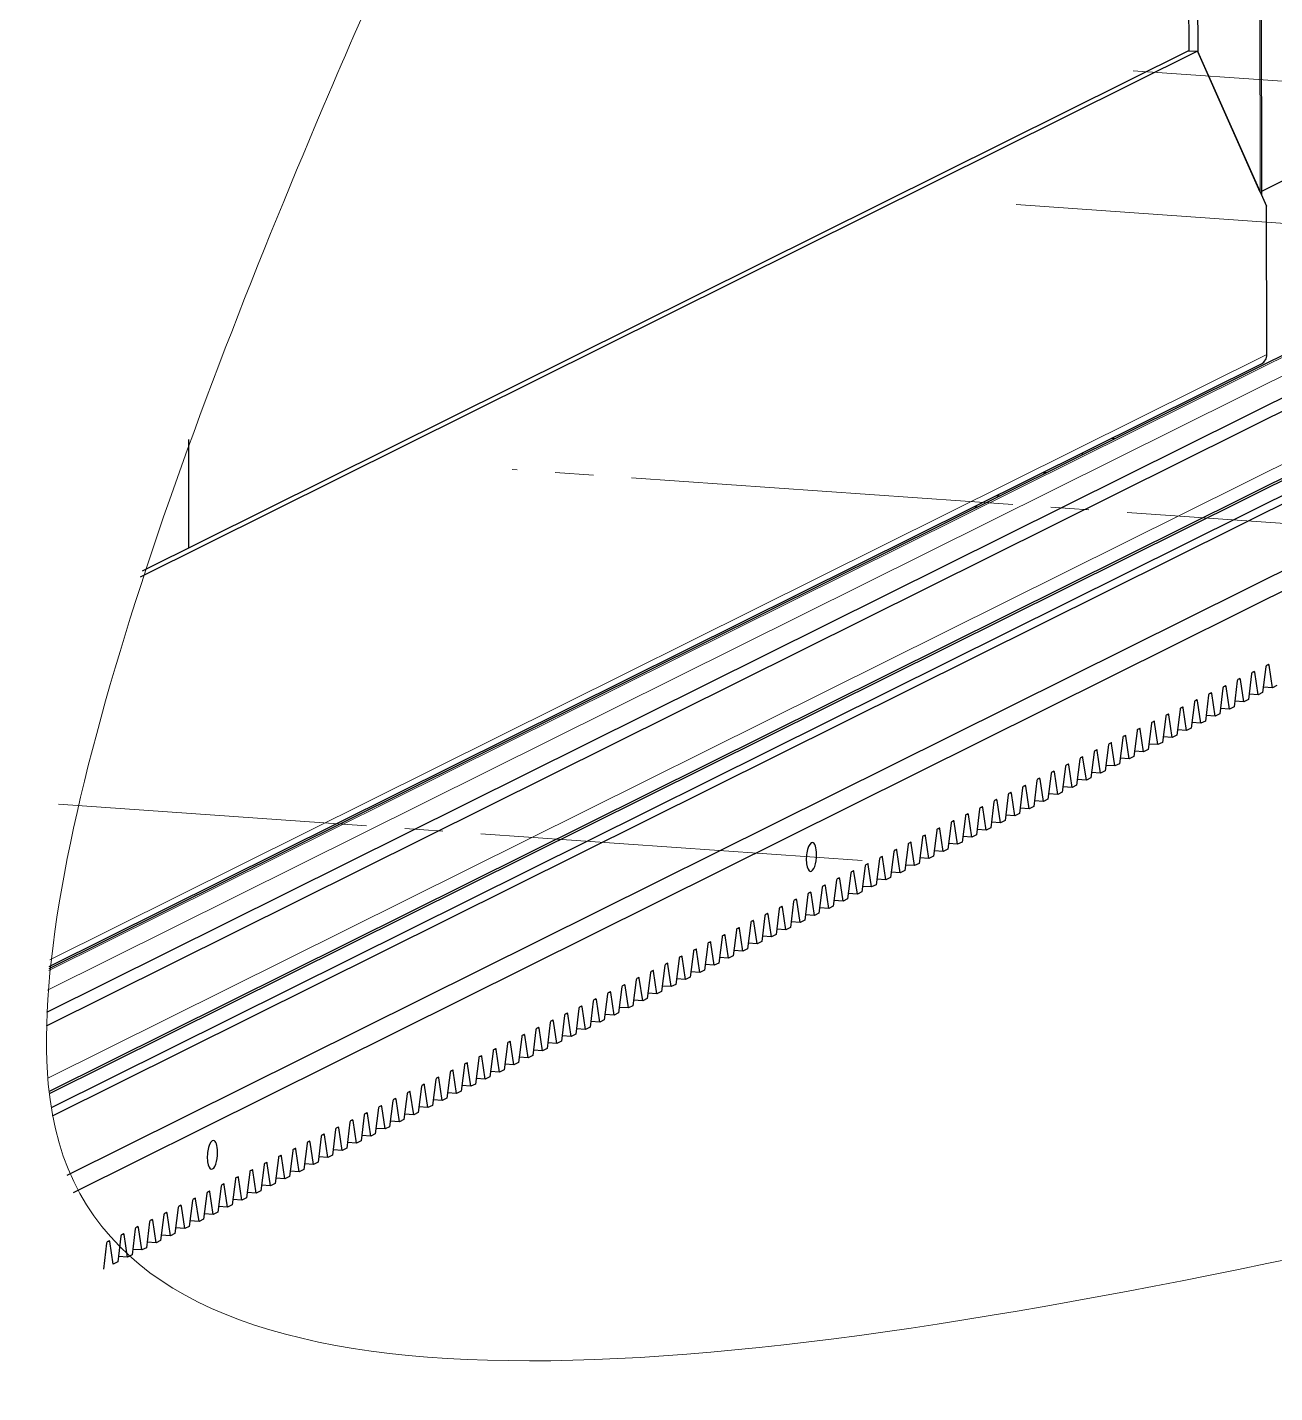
# Model space of a CAD drawing. Header units: millimetres. Extents: x 0 to 3360, y 0 to 297.
# Drawn here: x 2995.1 to 3044, y 153 to 206.6 of the extents above; entities that cross this region are included whole.
import ezdxf

# ---------------------------------------------------------------- set-up
doc = ezdxf.new("R2010")
doc.units = ezdxf.units.MM
for name, pattern in [('K5LT32768', [0]), ('K5LT_AXLED', [19.5, 15, -1.5, 1.5, -1.5]), ('K5LT_THIN', [0]), ('K5LT_THIN_INCLUDED_TO_HATCHING', [0])]:
    doc.linetypes.add(name, pattern=pattern)
doc.layers.add('Системный слой', color=7, linetype='Continuous')

# ---------------------------------------------------------------- blocks, each defined once
blk = doc.blocks.new('U613')
at = {"layer": 'Системный слой', "color": 7, "linetype": 'K5LT32768', "lineweight": 30}
for start_param, end_param in [(0, 3.141593), (4.915623, 6.283185), (3.141593, 4.915623)]:
    blk.add_ellipse((3025.853, 174.003), major_axis=(0.04, 0.566), ratio=0.350471, start_param=start_param, end_param=end_param, dxfattribs=at)
blk = doc.blocks.new('U616')
at = {"layer": 'Системный слой', "color": 7, "linetype": 'K5LT32768', "lineweight": 30}
for start_param, end_param in [(0, 3.141593), (4.915623, 6.283185), (3.141593, 4.915623)]:
    blk.add_ellipse((3002.346, 162.308), major_axis=(0.04, 0.566), ratio=0.350471, start_param=start_param, end_param=end_param, dxfattribs=at)

msp = doc.modelspace()

# ---------------------------------------------------------------- linework, layer by layer
at = {"layer": 'Системный слой', "color": 7, "linetype": 'K5LT_THIN', "lineweight": 18}
for p, q in [((3043.46901, 200.10999), (3043.35761, 250.7517)), ((3069.10086, 205.21278), (2995.86975, 168.77953)), ((3067.80551, 205.30347), (2995.9245, 169.54191)), ((3067.4619, 200.93441), (2995.88264, 165.32298)), ((3043.73046, 193.73508), (2995.9628, 169.97017)), ((3043.25174, 181.25625), (3043.18091, 181.2612)), ((3043.81344, 181.5357), (3043.74261, 181.54066)), ((3042.12834, 180.69734), (3042.05751, 180.7023)), ((3042.69004, 180.97679), (3042.61921, 180.98175)), ((3041.00494, 180.13844), (3040.93411, 180.1434)), ((3041.56664, 180.41789), (3041.49581, 180.42285)), ((3040.44324, 179.85899), (3040.37241, 179.86395)), ((3039.31984, 179.30009), (3039.24901, 179.30504)), ((3039.88154, 179.57954), (3039.81071, 179.5845)), ((3038.19645, 178.74118), (3038.12561, 178.74614)), ((3038.75814, 179.02063), (3038.68731, 179.02559)), ((3037.07305, 178.18228), (3037.00221, 178.18724)), ((3037.63475, 178.46173), (3037.56391, 178.46669)), ((3035.94965, 177.62338), (3035.87881, 177.62834)), ((3036.51135, 177.90283), (3036.44051, 177.90779)), ((3034.82625, 177.06447), (3034.75542, 177.06943)), ((3035.38795, 177.34393), (3035.31712, 177.34889)), ((3033.70285, 176.50557), (3033.63202, 176.51053)), ((3034.26455, 176.78502), (3034.19372, 176.78998)), ((3032.57945, 175.94667), (3032.50862, 175.95163)), ((3033.14115, 176.22612), (3033.07032, 176.23108)), ((3031.45605, 175.38777), (3031.38522, 175.39273)), ((3032.01775, 175.66722), (3031.94692, 175.67218)), ((3030.33265, 174.82886), (3030.26182, 174.83382)), ((3030.89435, 175.10831), (3030.82352, 175.11327)), ((3029.20925, 174.26996), (3029.13842, 174.27492)), ((3029.77095, 174.54941), (3029.70012, 174.55437)), ((3028.08586, 173.71106), (3028.01502, 173.71602)), ((3028.64755, 173.99051), (3028.57672, 173.99547)), ((3027.52416, 173.43161), (3027.45332, 173.43657)), ((3026.40076, 172.8727), (3026.32992, 172.87766)), ((3026.96246, 173.15216), (3026.89162, 173.15711)), ((3025.27736, 172.3138), (3025.20653, 172.31876)), ((3025.83906, 172.59325), (3025.76823, 172.59821)), ((3024.15396, 171.7549), (3024.08313, 171.75986)), ((3024.71566, 172.03435), (3024.64483, 172.03931)), ((3023.03056, 171.196), (3022.95973, 171.20095)), ((3023.59226, 171.47545), (3023.52143, 171.48041)), ((3021.90716, 170.63709), (3021.83633, 170.64205)), ((3022.46886, 170.91654), (3022.39803, 170.9215)), ((3020.78376, 170.07819), (3020.71293, 170.08315)), ((3021.34546, 170.35764), (3021.27463, 170.3626)), ((3019.66036, 169.51929), (3019.58953, 169.52425)), ((3020.22206, 169.79874), (3020.15123, 169.8037)), ((3018.53697, 168.96038), (3018.46613, 168.96534)), ((3019.09866, 169.23984), (3019.02783, 169.2448)), ((3017.41357, 168.40148), (3017.34273, 168.40644)), ((3017.97527, 168.68093), (3017.90443, 168.68589)), ((3016.29017, 167.84258), (3016.21933, 167.84754)), ((3016.85187, 168.12203), (3016.78103, 168.12699)), ((3015.16677, 167.28368), (3015.09594, 167.28864)), ((3015.72847, 167.56313), (3015.65764, 167.56809)), ((3014.04337, 166.72477), (3013.97254, 166.72973)), ((3014.60507, 167.00422), (3014.53424, 167.00918)), ((3013.48167, 166.44532), (3013.41084, 166.45028)), ((3012.35827, 165.88642), (3012.28744, 165.89138)), ((3012.91997, 166.16587), (3012.84914, 166.17083)), ((3011.23487, 165.32752), (3011.16404, 165.33248)), ((3011.79657, 165.60697), (3011.72574, 165.61193)), ((3010.11147, 164.76861), (3010.04064, 164.77357)), ((3010.67317, 165.04807), (3010.60234, 165.05302)), ((3008.98807, 164.20971), (3008.91724, 164.21467)), ((3009.54977, 164.48916), (3009.47894, 164.49412)), ((3007.86468, 163.65081), (3007.79384, 163.65577)), ((3008.42638, 163.93026), (3008.35554, 163.93522)), ((3006.74128, 163.09191), (3006.67044, 163.09686)), ((3007.30298, 163.37136), (3007.23214, 163.37632)), ((3005.61788, 162.533), (3005.54705, 162.53796)), ((3006.17958, 162.81245), (3006.10875, 162.81741)), ((3004.49448, 161.9741), (3004.42365, 161.97906)), ((3005.05618, 162.25355), (3004.98535, 162.25851)), ((3003.37108, 161.4152), (3003.30025, 161.42016)), ((3003.93278, 161.69465), (3003.86195, 161.69961)), ((3002.24768, 160.85629), (3002.17685, 160.86125)), ((3002.80938, 161.13575), (3002.73855, 161.14071)), ((3001.12428, 160.29739), (3001.05345, 160.30235)), ((3001.68598, 160.57684), (3001.61515, 160.5818)), ((3000.56258, 160.01794), (3000.49175, 160.0229)), ((2999.43918, 159.45904), (2999.36835, 159.464)), ((3000.00088, 159.73849), (2999.93005, 159.74345)), ((2998.31579, 158.90013), (2998.24495, 158.90509)), ((2998.87749, 159.17959), (2998.80665, 159.18455))]:
    msp.add_line(p, q, dxfattribs=at)
at = {"layer": 'Системный слой', "color": 7, "linetype": 'K5LT32768', "lineweight": 30}
for p, q in [((3043.40736, 250.78029), (3043.51907, 199.99771)), ((3040.67439, 205.66014), (3040.57895, 249.04579)), ((3041.02777, 205.58628), (3040.93166, 249.27497)), ((3128.62, 242.47685), (3043.51876, 200.13808)), ((3041.00517, 205.63698), (2999.50558, 184.9905)), ((3040.65189, 205.66172), (2999.58559, 185.2308)), ((3040.65189, 205.66172), (3041.00517, 205.63698)), ((3041.00517, 205.63698), (3043.71766, 199.55222)), ((3043.46901, 200.10999), (3041.02777, 205.58628)), ((2995.93119, 169.62118), (3067.5541, 205.25433)), ((3069.632, 204.61872), (2995.82974, 167.90132)), ((2996.64625, 161.51369), (3082.58427, 204.26876)), ((3069.58687, 204.06501), (2995.81853, 167.36448)), ((2996.89187, 160.83391), (3083.99738, 204.16982)), ((3069.41554, 201.35451), (2995.93137, 164.79536)), ((3069.59286, 201.34209), (2995.94198, 164.7)), ((3069.64044, 200.78189), (2996.01411, 164.15201)), ((2996.06323, 163.84368), (3069.36317, 200.31117)), ((3043.73046, 193.73508), (3043.71766, 199.55222)), ((2995.93794, 169.69898), (3043.5148, 193.36897)), ((3001.4228, 186.14483), (3001.41347, 190.38894)), ((3001.4228, 186.14483), (3001.41347, 190.38894)), ((3037.74814, 190.42555), (3037.61696, 190.43474)), ((3036.48723, 189.79823), (3036.48707, 189.8726)), ((3033.12337, 188.19913), (3033.25455, 188.18994)), ((3032.25116, 187.76519), (3032.38234, 187.75601)), ((3043.23061, 181.28593), (3043.14942, 181.24554)), ((3043.38317, 180.3706), (3043.25174, 181.25625)), ((3043.69017, 181.47437), (3043.56291, 180.46002)), ((3043.79231, 181.56539), (3043.71111, 181.52499)), ((3043.94487, 180.65005), (3043.81344, 181.5357)), ((3042.10722, 180.72703), (3042.02602, 180.68663)), ((3042.25977, 179.8117), (3042.12834, 180.69734)), ((3042.56677, 180.91546), (3042.43952, 179.90112)), ((3042.66892, 181.00648), (3042.58772, 180.96609)), ((3042.82147, 180.09115), (3042.69004, 180.97679)), ((3043.12847, 181.19492), (3043.00122, 180.18057)), ((3043.94487, 180.65005), (3043.58987, 180.6749)), ((3044.12461, 180.73947), (3043.94487, 180.65005)), ((3040.98382, 180.16813), (3040.90262, 180.12773)), ((3041.13637, 179.25279), (3041.00494, 180.13844)), ((3041.44337, 180.35656), (3041.31612, 179.34222)), ((3041.54552, 180.44758), (3041.46432, 180.40718)), ((3041.69807, 179.53224), (3041.56664, 180.41789)), ((3042.00507, 180.63601), (3041.87782, 179.62167)), ((3043.00122, 180.18057), (3042.82147, 180.09115)), ((3043.38317, 180.3706), (3043.02817, 180.39545)), ((3043.56291, 180.46002), (3043.38317, 180.3706)), ((3039.86042, 179.60923), (3039.77922, 179.56883)), ((3040.31997, 179.79766), (3040.19272, 178.78331)), ((3040.42212, 179.88868), (3040.34092, 179.84828)), ((3040.57467, 178.97334), (3040.44324, 179.85899)), ((3040.88167, 180.07711), (3040.75442, 179.06277)), ((3041.87782, 179.62167), (3041.69807, 179.53224)), ((3042.25977, 179.8117), (3041.90477, 179.83655)), ((3042.43952, 179.90112), (3042.25977, 179.8117)), ((3042.82147, 180.09115), (3042.46647, 180.116)), ((3039.19657, 179.23876), (3039.06932, 178.22441)), ((3039.29872, 179.32977), (3039.21752, 179.28938)), ((3039.45127, 178.41444), (3039.31984, 179.30009)), ((3039.75827, 179.51821), (3039.63102, 178.50386)), ((3040.01297, 178.69389), (3039.88154, 179.57954)), ((3040.75442, 179.06277), (3040.57467, 178.97334)), ((3041.13637, 179.25279), (3040.78137, 179.27765)), ((3041.31612, 179.34222), (3041.13637, 179.25279)), ((3041.69807, 179.53224), (3041.34307, 179.5571)), ((3038.07317, 178.67985), (3037.94592, 177.66551)), ((3038.17532, 178.77087), (3038.09412, 178.73047)), ((3038.32788, 177.85554), (3038.19645, 178.74118)), ((3038.63487, 178.9593), (3038.50762, 177.94496)), ((3038.73702, 179.05032), (3038.65582, 179.00993)), ((3038.88958, 178.13499), (3038.75814, 179.02063)), ((3040.01297, 178.69389), (3039.65798, 178.71874)), ((3040.19272, 178.78331), (3040.01297, 178.69389)), ((3040.57467, 178.97334), (3040.21968, 178.9982)), ((3036.94977, 178.12095), (3036.82252, 177.10661)), ((3037.05192, 178.21197), (3036.97072, 178.17157)), ((3037.20448, 177.29663), (3037.07305, 178.18228)), ((3037.51147, 178.4004), (3037.38422, 177.38606)), ((3037.61362, 178.49142), (3037.53242, 178.45102)), ((3037.76618, 177.57608), (3037.63475, 178.46173)), ((3038.88958, 178.13499), (3038.53458, 178.15984)), ((3039.06932, 178.22441), (3038.88958, 178.13499)), ((3039.45127, 178.41444), (3039.09628, 178.43929)), ((3039.63102, 178.50386), (3039.45127, 178.41444)), ((3035.82637, 177.56205), (3035.69912, 176.5477)), ((3035.92852, 177.65307), (3035.84732, 177.61267)), ((3036.08108, 176.73773), (3035.94965, 177.62338)), ((3036.38807, 177.8415), (3036.26082, 176.82715)), ((3036.49022, 177.93252), (3036.40902, 177.89212)), ((3036.64278, 177.01718), (3036.51135, 177.90283)), ((3037.76618, 177.57608), (3037.41118, 177.60094)), ((3037.94592, 177.66551), (3037.76618, 177.57608)), ((3038.32788, 177.85554), (3037.97288, 177.88039)), ((3038.50762, 177.94496), (3038.32788, 177.85554)), ((3034.70297, 177.00314), (3034.57572, 175.9888)), ((3034.80512, 177.09416), (3034.72392, 177.05377)), ((3034.95768, 176.17883), (3034.82625, 177.06447)), ((3035.26467, 177.2826), (3035.13742, 176.26825)), ((3035.36682, 177.37361), (3035.28562, 177.33322)), ((3035.51938, 176.45828), (3035.38795, 177.34393)), ((3036.64278, 177.01718), (3036.28778, 177.04204)), ((3036.82252, 177.10661), (3036.64278, 177.01718)), ((3037.20448, 177.29663), (3036.84948, 177.32149)), ((3037.38422, 177.38606), (3037.20448, 177.29663)), ((3033.57958, 176.44424), (3033.45232, 175.4299)), ((3033.68172, 176.53526), (3033.60052, 176.49486)), ((3033.83428, 175.61992), (3033.70285, 176.50557)), ((3034.14128, 176.72369), (3034.01402, 175.70935)), ((3034.24342, 176.81471), (3034.16222, 176.77431)), ((3034.39598, 175.89938), (3034.26455, 176.78502)), ((3035.51938, 176.45828), (3035.16438, 176.48313)), ((3035.69912, 176.5477), (3035.51938, 176.45828)), ((3036.08108, 176.73773), (3035.72608, 176.76259)), ((3036.26082, 176.82715), (3036.08108, 176.73773)), ((3032.45618, 175.88534), (3032.32893, 174.871)), ((3032.55833, 175.97636), (3032.47713, 175.93596)), ((3032.71088, 175.06102), (3032.57945, 175.94667)), ((3033.01788, 176.16479), (3032.89063, 175.15045)), ((3033.12002, 176.25581), (3033.03883, 176.21541)), ((3033.27258, 175.34047), (3033.14115, 176.22612)), ((3034.39598, 175.89938), (3034.04098, 175.92423)), ((3034.57572, 175.9888), (3034.39598, 175.89938)), ((3034.95768, 176.17883), (3034.60268, 176.20368)), ((3035.13742, 176.26825), (3034.95768, 176.17883)), ((3031.33278, 175.32644), (3031.20553, 174.31209)), ((3031.43493, 175.41746), (3031.35373, 175.37706)), ((3031.58748, 174.50212), (3031.45605, 175.38777)), ((3031.89448, 175.60589), (3031.76723, 174.59154)), ((3031.99663, 175.69691), (3031.91543, 175.65651)), ((3032.14918, 174.78157), (3032.01775, 175.66722)), ((3033.27258, 175.34047), (3032.91758, 175.36533)), ((3033.45232, 175.4299), (3033.27258, 175.34047)), ((3033.83428, 175.61992), (3033.47928, 175.64478)), ((3034.01402, 175.70935), (3033.83428, 175.61992)), ((3030.20938, 174.76753), (3030.08213, 173.75319)), ((3030.31153, 174.85855), (3030.23033, 174.81816)), ((3030.46408, 173.94322), (3030.33265, 174.82886)), ((3030.77108, 175.04698), (3030.64383, 174.03264)), ((3030.87323, 175.138), (3030.79203, 175.09761)), ((3031.02578, 174.22267), (3030.89435, 175.10831)), ((3032.14918, 174.78157), (3031.79418, 174.80643)), ((3032.32893, 174.871), (3032.14918, 174.78157)), ((3032.71088, 175.06102), (3032.35588, 175.08588)), ((3032.89063, 175.15045), (3032.71088, 175.06102)), ((3029.18813, 174.29965), (3029.10693, 174.25925)), ((3029.34068, 173.38431), (3029.20925, 174.26996)), ((3029.64768, 174.48808), (3029.52043, 173.47374)), ((3029.74983, 174.5791), (3029.66863, 174.5387)), ((3029.90238, 173.66377), (3029.77095, 174.54941)), ((3031.02578, 174.22267), (3030.67078, 174.24752)), ((3031.20553, 174.31209), (3031.02578, 174.22267)), ((3031.58748, 174.50212), (3031.23248, 174.52697)), ((3031.76723, 174.59154), (3031.58748, 174.50212)), ((3028.06473, 173.74075), (3027.98353, 173.70035)), ((3028.21729, 172.82541), (3028.08586, 173.71106)), ((3028.52428, 173.92918), (3028.39703, 172.91484)), ((3028.62643, 174.0202), (3028.54523, 173.9798)), ((3028.77899, 173.10486), (3028.64755, 173.99051)), ((3029.08598, 174.20863), (3028.95873, 173.19429)), ((3030.08213, 173.75319), (3029.90238, 173.66377)), ((3030.46408, 173.94322), (3030.10909, 173.96807)), ((3030.64383, 174.03264), (3030.46408, 173.94322)), ((3026.94133, 173.18184), (3026.86013, 173.14145)), ((3027.40088, 173.37028), (3027.27363, 172.35593)), ((3027.50303, 173.4613), (3027.42183, 173.4209)), ((3027.65559, 172.54596), (3027.52416, 173.43161)), ((3027.96258, 173.64973), (3027.83533, 172.63538)), ((3028.95873, 173.19429), (3028.77899, 173.10486)), ((3029.34068, 173.38431), (3028.98569, 173.40917)), ((3029.52043, 173.47374), (3029.34068, 173.38431)), ((3029.90238, 173.66377), (3029.54739, 173.68862)), ((3025.81793, 172.62294), (3025.73673, 172.58254)), ((3026.27748, 172.81137), (3026.15023, 171.79703)), ((3026.37963, 172.90239), (3026.29843, 172.862)), ((3026.53219, 171.98706), (3026.40076, 172.8727)), ((3026.83918, 173.09083), (3026.71193, 172.07648)), ((3027.09389, 172.26651), (3026.96246, 173.15216)), ((3027.83533, 172.63538), (3027.65559, 172.54596)), ((3028.21729, 172.82541), (3027.86229, 172.85027)), ((3028.39703, 172.91484), (3028.21729, 172.82541)), ((3028.77899, 173.10486), (3028.42399, 173.12972)), ((3025.15408, 172.25247), (3025.02683, 171.23813)), ((3025.25623, 172.34349), (3025.17503, 172.30309)), ((3025.40879, 171.42815), (3025.27736, 172.3138)), ((3025.71578, 172.53192), (3025.58853, 171.51758)), ((3025.71578, 172.53192), (3025.58853, 171.51758)), ((3025.97049, 171.70761), (3025.83906, 172.59325)), ((3027.09389, 172.26651), (3026.73889, 172.29136)), ((3027.27363, 172.35593), (3027.09389, 172.26651)), ((3027.65559, 172.54596), (3027.30059, 172.57081)), ((3024.03069, 171.69357), (3023.90343, 170.67922)), ((3024.13283, 171.78459), (3024.05163, 171.74419)), ((3024.28539, 170.86925), (3024.15396, 171.7549)), ((3024.59238, 171.97302), (3024.46513, 170.95868)), ((3024.69453, 172.06404), (3024.61333, 172.02364)), ((3024.84709, 171.1487), (3024.71566, 172.03435)), ((3025.97049, 171.70761), (3025.61549, 171.73246)), ((3026.15023, 171.79703), (3025.97049, 171.70761)), ((3026.53219, 171.98706), (3026.17719, 172.01191)), ((3026.71193, 172.07648), (3026.53219, 171.98706)), ((3022.90729, 171.13467), (3022.78004, 170.12032)), ((3023.00943, 171.22568), (3022.92824, 171.18529)), ((3023.16199, 170.31035), (3023.03056, 171.196)), ((3023.46899, 171.41412), (3023.34174, 170.39977)), ((3023.57113, 171.50514), (3023.48994, 171.46474)), ((3023.72369, 170.5898), (3023.59226, 171.47545)), ((3024.84709, 171.1487), (3024.49209, 171.17356)), ((3025.02683, 171.23813), (3024.84709, 171.1487)), ((3025.40879, 171.42815), (3025.05379, 171.45301)), ((3025.58853, 171.51758), (3025.40879, 171.42815)), ((3025.58853, 171.51758), (3025.40879, 171.42815)), ((3021.78389, 170.57576), (3021.65664, 169.56142)), ((3021.88604, 170.66678), (3021.80484, 170.62638)), ((3022.03859, 169.75145), (3021.90716, 170.63709)), ((3022.34559, 170.85521), (3022.21834, 169.84087)), ((3022.44774, 170.94623), (3022.36654, 170.90584)), ((3022.60029, 170.0309), (3022.46886, 170.91654)), ((3023.72369, 170.5898), (3023.36869, 170.61465)), ((3023.90343, 170.67922), (3023.72369, 170.5898)), ((3024.28539, 170.86925), (3023.93039, 170.89411)), ((3024.46513, 170.95868), (3024.28539, 170.86925)), ((3020.66049, 170.01686), (3020.53324, 169.00252)), ((3020.76264, 170.10788), (3020.68144, 170.06748)), ((3020.91519, 169.19254), (3020.78376, 170.07819)), ((3021.22219, 170.29631), (3021.09494, 169.28197)), ((3021.32434, 170.38733), (3021.24314, 170.34693)), ((3021.47689, 169.47199), (3021.34546, 170.35764)), ((3022.60029, 170.0309), (3022.24529, 170.05575)), ((3022.78004, 170.12032), (3022.60029, 170.0309)), ((3023.16199, 170.31035), (3022.80699, 170.3352)), ((3023.34174, 170.39977), (3023.16199, 170.31035)), ((3019.53709, 169.45796), (3019.40984, 168.44361)), ((3019.63924, 169.54898), (3019.55804, 169.50858)), ((3019.79179, 168.63364), (3019.66036, 169.51929)), ((3020.09879, 169.73741), (3019.97154, 168.72306)), ((3020.20094, 169.82843), (3020.11974, 169.78803)), ((3020.35349, 168.91309), (3020.22206, 169.79874)), ((3021.47689, 169.47199), (3021.12189, 169.49685)), ((3021.65664, 169.56142), (3021.47689, 169.47199)), ((3022.03859, 169.75145), (3021.68359, 169.7763)), ((3022.21834, 169.84087), (3022.03859, 169.75145)), ((3018.41369, 168.89905), (3018.28644, 167.88471)), ((3018.51584, 168.99007), (3018.43464, 168.94968)), ((3018.6684, 168.07474), (3018.53697, 168.96038)), ((3018.97539, 169.17851), (3018.84814, 168.16416)), ((3019.07754, 169.26952), (3018.99634, 169.22913)), ((3019.2301, 168.35419), (3019.09866, 169.23984)), ((3020.35349, 168.91309), (3019.9985, 168.93795)), ((3020.53324, 169.00252), (3020.35349, 168.91309)), ((3020.91519, 169.19254), (3020.5602, 169.2174)), ((3021.09494, 169.28197), (3020.91519, 169.19254)), ((3017.29029, 168.34015), (3017.16304, 167.32581)), ((3017.39244, 168.43117), (3017.31124, 168.39077)), ((3017.545, 167.51583), (3017.41357, 168.40148)), ((3017.85199, 168.6196), (3017.72474, 167.60526)), ((3017.95414, 168.71062), (3017.87294, 168.67022)), ((3018.1067, 167.79529), (3017.97527, 168.68093)), ((3019.2301, 168.35419), (3018.8751, 168.37904)), ((3019.40984, 168.44361), (3019.2301, 168.35419)), ((3019.79179, 168.63364), (3019.4368, 168.65849)), ((3019.97154, 168.72306), (3019.79179, 168.63364)), ((3016.26904, 167.87227), (3016.18784, 167.83187)), ((3016.4216, 166.95693), (3016.29017, 167.84258)), ((3016.72859, 168.0607), (3016.60134, 167.04636)), ((3016.83074, 168.15172), (3016.74954, 168.11132)), ((3016.9833, 167.23638), (3016.85187, 168.12203)), ((3018.1067, 167.79529), (3017.7517, 167.82014)), ((3018.28644, 167.88471), (3018.1067, 167.79529)), ((3018.6684, 168.07474), (3018.3134, 168.09959)), ((3018.84814, 168.16416), (3018.6684, 168.07474)), ((3015.14564, 167.31337), (3015.06444, 167.27297)), ((3015.2982, 166.39803), (3015.16677, 167.28368)), ((3015.60519, 167.5018), (3015.47794, 166.48745)), ((3015.70734, 167.59282), (3015.62614, 167.55242)), ((3015.8599, 166.67748), (3015.72847, 167.56313)), ((3016.16689, 167.78125), (3016.03964, 166.7669)), ((3016.9833, 167.23638), (3016.6283, 167.26124)), ((3017.16304, 167.32581), (3016.9833, 167.23638)), ((3017.545, 167.51583), (3017.19, 167.54069)), ((3017.72474, 167.60526), (3017.545, 167.51583)), ((3014.02224, 166.75446), (3013.94104, 166.71406)), ((3014.1748, 165.83913), (3014.04337, 166.72477)), ((3014.4818, 166.94289), (3014.35454, 165.92855)), ((3014.58394, 167.03391), (3014.50274, 166.99352)), ((3014.7365, 166.11858), (3014.60507, 167.00422)), ((3015.04349, 167.22235), (3014.91624, 166.208)), ((3016.03964, 166.7669), (3015.8599, 166.67748)), ((3016.4216, 166.95693), (3016.0666, 166.98179)), ((3016.60134, 167.04636), (3016.4216, 166.95693)), ((3012.89885, 166.19556), (3012.81765, 166.15516)), ((3013.3584, 166.38399), (3013.23115, 165.36965)), ((3013.46054, 166.47501), (3013.37935, 166.43461)), ((3013.6131, 165.55967), (3013.48167, 166.44532)), ((3013.9201, 166.66344), (3013.79284, 165.6491)), ((3014.91624, 166.208), (3014.7365, 166.11858)), ((3015.2982, 166.39803), (3014.9432, 166.42288)), ((3015.47794, 166.48745), (3015.2982, 166.39803)), ((3015.8599, 166.67748), (3015.5049, 166.70234)), ((3012.235, 165.82509), (3012.10775, 164.81075)), ((3012.33715, 165.91611), (3012.25595, 165.87571)), ((3012.4897, 165.00077), (3012.35827, 165.88642)), ((3012.7967, 166.10454), (3012.66945, 165.0902)), ((3013.0514, 165.28022), (3012.91997, 166.16587)), ((3014.1748, 165.83913), (3013.8198, 165.86398)), ((3014.35454, 165.92855), (3014.1748, 165.83913)), ((3014.7365, 166.11858), (3014.3815, 166.14343)), ((3011.1116, 165.26619), (3010.98435, 164.25184)), ((3011.21375, 165.35721), (3011.13255, 165.31681)), ((3011.3663, 164.44187), (3011.23487, 165.32752)), ((3011.6733, 165.54564), (3011.54605, 164.53129)), ((3011.77545, 165.63666), (3011.69425, 165.59626)), ((3011.928, 164.72132), (3011.79657, 165.60697)), ((3013.0514, 165.28022), (3012.6964, 165.30508)), ((3013.23115, 165.36965), (3013.0514, 165.28022)), ((3013.6131, 165.55967), (3013.2581, 165.58453)), ((3013.79284, 165.6491), (3013.6131, 165.55967)), ((3009.9882, 164.70728), (3009.86095, 163.69294)), ((3010.09035, 164.7983), (3010.00915, 164.75791)), ((3010.2429, 163.88297), (3010.11147, 164.76861)), ((3010.5499, 164.98674), (3010.42265, 163.97239)), ((3010.65205, 165.07775), (3010.57085, 165.03736)), ((3010.8046, 164.16242), (3010.67317, 165.04807)), ((3011.928, 164.72132), (3011.573, 164.74618)), ((3012.10775, 164.81075), (3011.928, 164.72132)), ((3012.4897, 165.00077), (3012.1347, 165.02563)), ((3012.66945, 165.0902), (3012.4897, 165.00077)), ((3008.8648, 164.14838), (3008.73755, 163.13404)), ((3008.96695, 164.2394), (3008.88575, 164.199)), ((3009.11951, 163.32406), (3008.98807, 164.20971)), ((3009.4265, 164.42783), (3009.29925, 163.41349)), ((3009.52865, 164.51885), (3009.44745, 164.47845)), ((3009.6812, 163.60352), (3009.54977, 164.48916)), ((3010.8046, 164.16242), (3010.44961, 164.18727)), ((3010.98435, 164.25184), (3010.8046, 164.16242)), ((3011.3663, 164.44187), (3011.0113, 164.46672)), ((3011.54605, 164.53129), (3011.3663, 164.44187)), ((3007.7414, 163.58948), (3007.61415, 162.57513)), ((3007.84355, 163.6805), (3007.76235, 163.6401)), ((3007.99611, 162.76516), (3007.86468, 163.65081)), ((3008.3031, 163.86893), (3008.17585, 162.85459)), ((3008.40525, 163.95995), (3008.32405, 163.91955)), ((3008.55781, 163.04461), (3008.42638, 163.93026)), ((3009.6812, 163.60352), (3009.32621, 163.62837)), ((3009.86095, 163.69294), (3009.6812, 163.60352)), ((3010.2429, 163.88297), (3009.88791, 163.90782)), ((3010.42265, 163.97239), (3010.2429, 163.88297)), ((3006.618, 163.03058), (3006.49075, 162.01623)), ((3006.72015, 163.12159), (3006.63895, 163.0812)), ((3006.87271, 162.20626), (3006.74128, 163.09191)), ((3007.1797, 163.31003), (3007.05245, 162.29568)), ((3007.28185, 163.40105), (3007.20065, 163.36065)), ((3007.43441, 162.48571), (3007.30298, 163.37136)), ((3008.55781, 163.04461), (3008.20281, 163.06947)), ((3008.73755, 163.13404), (3008.55781, 163.04461)), ((3009.11951, 163.32406), (3008.76451, 163.34892)), ((3009.29925, 163.41349), (3009.11951, 163.32406)), ((3005.4946, 162.47167), (3005.36735, 161.45733)), ((3005.59675, 162.56269), (3005.51555, 162.52229)), ((3005.74931, 161.64736), (3005.61788, 162.533)), ((3006.0563, 162.75112), (3005.92905, 161.73678)), ((3006.15845, 162.84214), (3006.07725, 162.80175)), ((3006.31101, 161.92681), (3006.17958, 162.81245)), ((3007.43441, 162.48571), (3007.07941, 162.51056)), ((3007.61415, 162.57513), (3007.43441, 162.48571)), ((3007.99611, 162.76516), (3007.64111, 162.79002)), ((3008.17585, 162.85459), (3007.99611, 162.76516)), ((3004.37121, 161.91277), (3004.24395, 160.89843)), ((3004.47335, 162.00379), (3004.39215, 161.96339)), ((3004.62591, 161.08845), (3004.49448, 161.9741)), ((3004.9329, 162.19222), (3004.80565, 161.17788)), ((3005.03505, 162.28324), (3004.95385, 162.24284)), ((3005.18761, 161.3679), (3005.05618, 162.25355)), ((3006.31101, 161.92681), (3005.95601, 161.95166)), ((3006.49075, 162.01623), (3006.31101, 161.92681)), ((3006.87271, 162.20626), (3006.51771, 162.23111)), ((3007.05245, 162.29568), (3006.87271, 162.20626)), ((3003.34995, 161.44489), (3003.26876, 161.40449)), ((3003.50251, 160.52955), (3003.37108, 161.4152)), ((3003.80951, 161.63332), (3003.68225, 160.61897)), ((3003.91165, 161.72434), (3003.83046, 161.68394)), ((3004.06421, 160.809), (3003.93278, 161.69465)), ((3005.18761, 161.3679), (3004.83261, 161.39276)), ((3005.36735, 161.45733), (3005.18761, 161.3679)), ((3005.74931, 161.64736), (3005.39431, 161.67221)), ((3005.92905, 161.73678), (3005.74931, 161.64736)), ((3002.22656, 160.88598), (3002.14536, 160.84559)), ((3002.37911, 159.97065), (3002.24768, 160.85629)), ((3002.68611, 161.07442), (3002.55886, 160.06007)), ((3002.78826, 161.16543), (3002.70706, 161.12504)), ((3002.94081, 160.2501), (3002.80938, 161.13575)), ((3003.24781, 161.35387), (3003.12056, 160.33952)), ((3004.06421, 160.809), (3003.70921, 160.83386)), ((3004.24395, 160.89843), (3004.06421, 160.809)), ((3004.62591, 161.08845), (3004.27091, 161.11331)), ((3004.80565, 161.17788), (3004.62591, 161.08845)), ((3001.10316, 160.32708), (3001.02196, 160.28668)), ((3001.25571, 159.41174), (3001.12428, 160.29739)), ((3001.56271, 160.51551), (3001.43546, 159.50117)), ((3001.66486, 160.60653), (3001.58366, 160.56613)), ((3001.81741, 159.6912), (3001.68598, 160.57684)), ((3002.12441, 160.79496), (3001.99716, 159.78062)), ((3003.12056, 160.33952), (3002.94081, 160.2501)), ((3003.50251, 160.52955), (3003.14751, 160.5544)), ((3003.68225, 160.61897), (3003.50251, 160.52955)), ((2999.97976, 159.76818), (2999.89856, 159.72778)), ((3000.43931, 159.95661), (3000.31206, 158.94227)), ((3000.54146, 160.04763), (3000.46026, 160.00723)), ((3000.69401, 159.13229), (3000.56258, 160.01794)), ((3001.00101, 160.23606), (3000.87376, 159.22172)), ((3001.99716, 159.78062), (3001.81741, 159.6912)), ((3002.37911, 159.97065), (3002.02411, 159.9955)), ((3002.55886, 160.06007), (3002.37911, 159.97065)), ((3002.94081, 160.2501), (3002.58581, 160.27495)), ((2999.31591, 159.39771), (2999.18866, 158.38336)), ((2999.41806, 159.48873), (2999.33686, 159.44833)), ((2999.57062, 158.57339), (2999.43918, 159.45904)), ((2999.87761, 159.67716), (2999.75036, 158.66281)), ((3000.13231, 158.85284), (3000.00088, 159.73849)), ((3000.87376, 159.22172), (3000.69401, 159.13229)), ((3001.25571, 159.41174), (3000.90072, 159.4366)), ((3001.43546, 159.50117), (3001.25571, 159.41174)), ((3001.81741, 159.6912), (3001.46241, 159.71605)), ((2998.19251, 158.8388), (2998.06526, 157.82446)), ((2998.29466, 158.92982), (2998.21346, 158.88943)), ((2998.44722, 158.01449), (2998.31579, 158.90013)), ((2998.75421, 159.11826), (2998.62696, 158.10391)), ((2998.85636, 159.20928), (2998.77516, 159.16888)), ((2999.00892, 158.29394), (2998.87749, 159.17959)), ((3000.13231, 158.85284), (2999.77732, 158.8777)), ((3000.31206, 158.94227), (3000.13231, 158.85284)), ((3000.69401, 159.13229), (3000.33902, 159.15715)), ((2999.00892, 158.29394), (2998.65392, 158.31879)), ((2999.18866, 158.38336), (2999.00892, 158.29394)), ((2999.57062, 158.57339), (2999.21562, 158.59825)), ((2999.75036, 158.66281), (2999.57062, 158.57339)), ((2998.62696, 158.10391), (2998.44722, 158.01449))]:
    msp.add_line(p, q, dxfattribs=at)
at = {"layer": 'Системный слой', "color": 30, "linetype": 'K5LT_AXLED', "lineweight": 18, "true_color": 0xff8000}
for p, q in [((3083.80669, 201.70363), (3038.48647, 204.87667)), ((3087.46407, 195.86864), (3033.88574, 199.61987)), ((3053.20619, 186.47956), (3014.11254, 189.21666)), ((3027.84809, 173.86364), (2996.30822, 176.07186))]:
    msp.add_line(p, q, dxfattribs=at)
at = {"layer": 'Системный слой', "color": 7, "linetype": 'K5LT32768', "lineweight": 30}
for centre, major_axis, ratio, start_param, end_param in [((3043.3183, 193.76394), (0.1965, -0.39497), 0.91729792, 0, 1.07614568), ((3035.29088, 189.32248), (-1.19739, -0.00263), 0.18903595, 1.27677545, 1.39510586), ((3043.14955, 181.18365), (0.0044, 0.06287), 0.35047103, 0.20323398, 1.4152597), ((3043.23075, 181.22405), (0.0044, 0.06287), 0.35047103, 0, 0.20323398), ((3043.23075, 181.22405), (0.0044, 0.06287), 0.35047103, 5.27439363, 6.28318531), ((3043.71125, 181.4631), (0.0044, 0.06287), 0.35047103, 0.20323398, 1.4152597), ((3043.79245, 181.5035), (0.0044, 0.06287), 0.35047103, 0, 0.20323398), ((3043.79245, 181.5035), (0.0044, 0.06287), 0.35047103, 5.27439363, 6.28318531), ((3042.02615, 180.62475), (0.0044, 0.06287), 0.35047103, 0.20323398, 1.4152597), ((3042.10735, 180.66515), (0.0044, 0.06287), 0.35047103, 0, 0.20323398), ((3042.10735, 180.66515), (0.0044, 0.06287), 0.35047103, 5.27439363, 6.28318531), ((3042.58785, 180.9042), (0.0044, 0.06287), 0.35047103, 0.20323398, 1.4152597), ((3042.66905, 180.9446), (0.0044, 0.06287), 0.35047103, 0, 0.20323398), ((3042.66905, 180.9446), (0.0044, 0.06287), 0.35047103, 5.27439363, 6.28318531), ((3040.90275, 180.06585), (0.0044, 0.06287), 0.35047103, 0.20323398, 1.4152597), ((3040.98395, 180.10624), (0.0044, 0.06287), 0.35047103, 0, 0.20323398), ((3040.98395, 180.10624), (0.0044, 0.06287), 0.35047103, 5.27439363, 6.28318531), ((3041.46445, 180.3453), (0.0044, 0.06287), 0.35047103, 0.20323398, 1.4152597), ((3041.54565, 180.3857), (0.0044, 0.06287), 0.35047103, 0, 0.20323398), ((3041.54565, 180.3857), (0.0044, 0.06287), 0.35047103, 5.27439363, 6.28318531), ((3039.86055, 179.54734), (0.0044, 0.06287), 0.35047103, 0, 0.20323398), ((3039.86055, 179.54734), (0.0044, 0.06287), 0.35047103, 5.27439363, 6.28318531), ((3040.34105, 179.7864), (0.0044, 0.06287), 0.35047103, 0.20323398, 1.4152597), ((3040.42225, 179.82679), (0.0044, 0.06287), 0.35047103, 0, 0.20323398), ((3040.42225, 179.82679), (0.0044, 0.06287), 0.35047103, 5.27439363, 6.28318531), ((3039.21766, 179.22749), (0.0044, 0.06287), 0.35047103, 0.20323398, 1.4152597), ((3039.29885, 179.26789), (0.0044, 0.06287), 0.35047103, 0, 0.20323398), ((3039.29885, 179.26789), (0.0044, 0.06287), 0.35047103, 5.27439363, 6.28318531), ((3039.77935, 179.50694), (0.0044, 0.06287), 0.35047103, 0.20323398, 1.4152597), ((3038.09426, 178.66859), (0.0044, 0.06287), 0.35047103, 0.20323398, 1.4152597), ((3038.17546, 178.70899), (0.0044, 0.06287), 0.35047103, 0, 0.20323398), ((3038.17546, 178.70899), (0.0044, 0.06287), 0.35047103, 5.27439363, 6.28318531), ((3038.65596, 178.94804), (0.0044, 0.06287), 0.35047103, 0.20323398, 1.4152597), ((3038.73716, 178.98844), (0.0044, 0.06287), 0.35047103, 0, 0.20323398), ((3038.73716, 178.98844), (0.0044, 0.06287), 0.35047103, 5.27439363, 6.28318531), ((3036.97086, 178.10969), (0.0044, 0.06287), 0.35047103, 0.20323398, 1.4152597), ((3037.05206, 178.15008), (0.0044, 0.06287), 0.35047103, 0, 0.20323398), ((3037.05206, 178.15008), (0.0044, 0.06287), 0.35047103, 5.27439363, 6.28318531), ((3037.53256, 178.38914), (0.0044, 0.06287), 0.35047103, 0.20323398, 1.4152597), ((3037.61376, 178.42954), (0.0044, 0.06287), 0.35047103, 0, 0.20323398), ((3037.61376, 178.42954), (0.0044, 0.06287), 0.35047103, 5.27439363, 6.28318531), ((3035.84746, 177.55078), (0.0044, 0.06287), 0.35047103, 0.20323398, 1.4152597), ((3035.92866, 177.59118), (0.0044, 0.06287), 0.35047103, 0, 0.20323398), ((3035.92866, 177.59118), (0.0044, 0.06287), 0.35047103, 5.27439363, 6.28318531), ((3036.40916, 177.83024), (0.0044, 0.06287), 0.35047103, 0.20323398, 1.4152597), ((3036.49036, 177.87063), (0.0044, 0.06287), 0.35047103, 0, 0.20323398), ((3036.49036, 177.87063), (0.0044, 0.06287), 0.35047103, 5.27439363, 6.28318531), ((3034.72406, 176.99188), (0.0044, 0.06287), 0.35047103, 0.20323398, 1.4152597), ((3034.80526, 177.03228), (0.0044, 0.06287), 0.35047103, 0, 0.20323398), ((3034.80526, 177.03228), (0.0044, 0.06287), 0.35047103, 5.27439363, 6.28318531), ((3035.28576, 177.27133), (0.0044, 0.06287), 0.35047103, 0.20323398, 1.4152597), ((3035.36696, 177.31173), (0.0044, 0.06287), 0.35047103, 0, 0.20323398), ((3035.36696, 177.31173), (0.0044, 0.06287), 0.35047103, 5.27439363, 6.28318531), ((3033.60066, 176.43298), (0.0044, 0.06287), 0.35047103, 0.20323398, 1.4152597), ((3033.68186, 176.47338), (0.0044, 0.06287), 0.35047103, 0, 0.20323398), ((3033.68186, 176.47338), (0.0044, 0.06287), 0.35047103, 5.27439363, 6.28318531), ((3034.16236, 176.71243), (0.0044, 0.06287), 0.35047103, 0.20323398, 1.4152597), ((3034.24356, 176.75283), (0.0044, 0.06287), 0.35047103, 0, 0.20323398), ((3034.24356, 176.75283), (0.0044, 0.06287), 0.35047103, 5.27439363, 6.28318531), ((3032.47726, 175.87408), (0.0044, 0.06287), 0.35047103, 0.20323398, 1.4152597), ((3032.55846, 175.91447), (0.0044, 0.06287), 0.35047103, 0, 0.20323398), ((3032.55846, 175.91447), (0.0044, 0.06287), 0.35047103, 5.27439363, 6.28318531), ((3033.03896, 176.15353), (0.0044, 0.06287), 0.35047103, 0.20323398, 1.4152597), ((3033.12016, 176.19393), (0.0044, 0.06287), 0.35047103, 0, 0.20323398), ((3033.12016, 176.19393), (0.0044, 0.06287), 0.35047103, 5.27439363, 6.28318531), ((3031.35386, 175.31517), (0.0044, 0.06287), 0.35047103, 0.20323398, 1.4152597), ((3031.43506, 175.35557), (0.0044, 0.06287), 0.35047103, 0, 0.20323398), ((3031.43506, 175.35557), (0.0044, 0.06287), 0.35047103, 5.27439363, 6.28318531), ((3031.91556, 175.59462), (0.0044, 0.06287), 0.35047103, 0.20323398, 1.4152597), ((3031.99676, 175.63502), (0.0044, 0.06287), 0.35047103, 0, 0.20323398), ((3031.99676, 175.63502), (0.0044, 0.06287), 0.35047103, 5.27439363, 6.28318531), ((3030.23046, 174.75627), (0.0044, 0.06287), 0.35047103, 0.20323398, 1.4152597), ((3030.31166, 174.79667), (0.0044, 0.06287), 0.35047103, 0, 0.20323398), ((3030.31166, 174.79667), (0.0044, 0.06287), 0.35047103, 5.27439363, 6.28318531), ((3030.79216, 175.03572), (0.0044, 0.06287), 0.35047103, 0.20323398, 1.4152597), ((3030.87336, 175.07612), (0.0044, 0.06287), 0.35047103, 0, 0.20323398), ((3030.87336, 175.07612), (0.0044, 0.06287), 0.35047103, 5.27439363, 6.28318531), ((3029.10707, 174.19737), (0.0044, 0.06287), 0.35047103, 0.20323398, 1.4152597), ((3029.18826, 174.23777), (0.0044, 0.06287), 0.35047103, 0, 0.20323398), ((3029.18826, 174.23777), (0.0044, 0.06287), 0.35047103, 5.27439363, 6.28318531), ((3029.66876, 174.47682), (0.0044, 0.06287), 0.35047103, 0.20323398, 1.4152597), ((3029.74996, 174.51722), (0.0044, 0.06287), 0.35047103, 0, 0.20323398), ((3029.74996, 174.51722), (0.0044, 0.06287), 0.35047103, 5.27439363, 6.28318531), ((3027.98367, 173.63847), (0.0044, 0.06287), 0.35047103, 0.20323398, 1.4152597), ((3028.06487, 173.67886), (0.0044, 0.06287), 0.35047103, 0, 0.20323398), ((3028.06487, 173.67886), (0.0044, 0.06287), 0.35047103, 5.27439363, 6.28318531), ((3028.54537, 173.91792), (0.0044, 0.06287), 0.35047103, 0.20323398, 1.4152597), ((3028.62657, 173.95831), (0.0044, 0.06287), 0.35047103, 0, 0.20323398), ((3028.62657, 173.95831), (0.0044, 0.06287), 0.35047103, 5.27439363, 6.28318531), ((3026.94147, 173.11996), (0.0044, 0.06287), 0.35047103, 0, 0.20323398), ((3026.94147, 173.11996), (0.0044, 0.06287), 0.35047103, 5.27439363, 6.28318531), ((3027.42197, 173.35901), (0.0044, 0.06287), 0.35047103, 0.20323398, 1.4152597), ((3027.50317, 173.39941), (0.0044, 0.06287), 0.35047103, 0, 0.20323398), ((3027.50317, 173.39941), (0.0044, 0.06287), 0.35047103, 5.27439363, 6.28318531), ((3025.81807, 172.56106), (0.0044, 0.06287), 0.35047103, 0, 0.20323398), ((3025.81807, 172.56106), (0.0044, 0.06287), 0.35047103, 5.27439363, 6.28318531), ((3026.29857, 172.80011), (0.0044, 0.06287), 0.35047103, 0.20323398, 1.4152597), ((3026.37977, 172.84051), (0.0044, 0.06287), 0.35047103, 0, 0.20323398), ((3026.37977, 172.84051), (0.0044, 0.06287), 0.35047103, 5.27439363, 6.28318531), ((3026.86027, 173.07956), (0.0044, 0.06287), 0.35047103, 0.20323398, 1.4152597), ((3025.17517, 172.24121), (0.0044, 0.06287), 0.35047103, 0.20323398, 1.4152597), ((3025.25637, 172.28161), (0.0044, 0.06287), 0.35047103, 0, 0.20323398), ((3025.25637, 172.28161), (0.0044, 0.06287), 0.35047103, 5.27439363, 6.28318531), ((3025.73687, 172.52066), (0.0044, 0.06287), 0.35047103, 0.20323398, 1.4152597), ((3025.73687, 172.52066), (0.0044, 0.06287), 0.35047103, 0.20323398, 1.4152597), ((3024.05177, 171.68231), (0.0044, 0.06287), 0.35047103, 0.20323398, 1.4152597), ((3024.13297, 171.7227), (0.0044, 0.06287), 0.35047103, 0, 0.20323398), ((3024.13297, 171.7227), (0.0044, 0.06287), 0.35047103, 5.27439363, 6.28318531), ((3024.61347, 171.96176), (0.0044, 0.06287), 0.35047103, 0.20323398, 1.4152597), ((3024.69467, 172.00215), (0.0044, 0.06287), 0.35047103, 0, 0.20323398), ((3024.69467, 172.00215), (0.0044, 0.06287), 0.35047103, 5.27439363, 6.28318531), ((3022.92837, 171.1234), (0.0044, 0.06287), 0.35047103, 0.20323398, 1.4152597), ((3023.00957, 171.1638), (0.0044, 0.06287), 0.35047103, 0, 0.20323398), ((3023.00957, 171.1638), (0.0044, 0.06287), 0.35047103, 5.27439363, 6.28318531), ((3023.49007, 171.40285), (0.0044, 0.06287), 0.35047103, 0.20323398, 1.4152597), ((3023.57127, 171.44325), (0.0044, 0.06287), 0.35047103, 0, 0.20323398), ((3023.57127, 171.44325), (0.0044, 0.06287), 0.35047103, 5.27439363, 6.28318531), ((3021.80497, 170.5645), (0.0044, 0.06287), 0.35047103, 0.20323398, 1.4152597), ((3021.88617, 170.6049), (0.0044, 0.06287), 0.35047103, 0, 0.20323398), ((3021.88617, 170.6049), (0.0044, 0.06287), 0.35047103, 5.27439363, 6.28318531), ((3022.36667, 170.84395), (0.0044, 0.06287), 0.35047103, 0.20323398, 1.4152597), ((3022.44787, 170.88435), (0.0044, 0.06287), 0.35047103, 0, 0.20323398), ((3022.44787, 170.88435), (0.0044, 0.06287), 0.35047103, 5.27439363, 6.28318531), ((3020.68157, 170.0056), (0.0044, 0.06287), 0.35047103, 0.20323398, 1.4152597), ((3020.76277, 170.04599), (0.0044, 0.06287), 0.35047103, 0, 0.20323398), ((3020.76277, 170.04599), (0.0044, 0.06287), 0.35047103, 5.27439363, 6.28318531), ((3021.24327, 170.28505), (0.0044, 0.06287), 0.35047103, 0.20323398, 1.4152597), ((3021.32447, 170.32545), (0.0044, 0.06287), 0.35047103, 0, 0.20323398), ((3021.32447, 170.32545), (0.0044, 0.06287), 0.35047103, 5.27439363, 6.28318531), ((3019.55818, 169.44669), (0.0044, 0.06287), 0.35047103, 0.20323398, 1.4152597), ((3019.63937, 169.48709), (0.0044, 0.06287), 0.35047103, 0, 0.20323398), ((3019.63937, 169.48709), (0.0044, 0.06287), 0.35047103, 5.27439363, 6.28318531), ((3020.11987, 169.72615), (0.0044, 0.06287), 0.35047103, 0.20323398, 1.4152597), ((3020.20107, 169.76654), (0.0044, 0.06287), 0.35047103, 0, 0.20323398), ((3020.20107, 169.76654), (0.0044, 0.06287), 0.35047103, 5.27439363, 6.28318531), ((3018.43478, 168.88779), (0.0044, 0.06287), 0.35047103, 0.20323398, 1.4152597), ((3018.51598, 168.92819), (0.0044, 0.06287), 0.35047103, 0, 0.20323398), ((3018.51598, 168.92819), (0.0044, 0.06287), 0.35047103, 5.27439363, 6.28318531), ((3018.99648, 169.16724), (0.0044, 0.06287), 0.35047103, 0.20323398, 1.4152597), ((3019.07768, 169.20764), (0.0044, 0.06287), 0.35047103, 0, 0.20323398), ((3019.07768, 169.20764), (0.0044, 0.06287), 0.35047103, 5.27439363, 6.28318531), ((3017.31138, 168.32889), (0.0044, 0.06287), 0.35047103, 0.20323398, 1.4152597), ((3017.39258, 168.36929), (0.0044, 0.06287), 0.35047103, 0, 0.20323398), ((3017.39258, 168.36929), (0.0044, 0.06287), 0.35047103, 5.27439363, 6.28318531), ((3017.87308, 168.60834), (0.0044, 0.06287), 0.35047103, 0.20323398, 1.4152597), ((3017.95428, 168.64874), (0.0044, 0.06287), 0.35047103, 0, 0.20323398), ((3017.95428, 168.64874), (0.0044, 0.06287), 0.35047103, 5.27439363, 6.28318531), ((3016.18798, 167.76999), (0.0044, 0.06287), 0.35047103, 0.20323398, 1.4152597), ((3016.26918, 167.81038), (0.0044, 0.06287), 0.35047103, 0, 0.20323398), ((3016.26918, 167.81038), (0.0044, 0.06287), 0.35047103, 5.27439363, 6.28318531), ((3016.74968, 168.04944), (0.0044, 0.06287), 0.35047103, 0.20323398, 1.4152597), ((3016.83088, 168.08983), (0.0044, 0.06287), 0.35047103, 0, 0.20323398), ((3016.83088, 168.08983), (0.0044, 0.06287), 0.35047103, 5.27439363, 6.28318531), ((3015.06458, 167.21108), (0.0044, 0.06287), 0.35047103, 0.20323398, 1.4152597), ((3015.14578, 167.25148), (0.0044, 0.06287), 0.35047103, 0, 0.20323398), ((3015.14578, 167.25148), (0.0044, 0.06287), 0.35047103, 5.27439363, 6.28318531), ((3015.62628, 167.49053), (0.0044, 0.06287), 0.35047103, 0.20323398, 1.4152597), ((3015.70748, 167.53093), (0.0044, 0.06287), 0.35047103, 0, 0.20323398), ((3015.70748, 167.53093), (0.0044, 0.06287), 0.35047103, 5.27439363, 6.28318531), ((3014.02238, 166.69258), (0.0044, 0.06287), 0.35047103, 0, 0.20323398), ((3014.02238, 166.69258), (0.0044, 0.06287), 0.35047103, 5.27439363, 6.28318531), ((3014.50288, 166.93163), (0.0044, 0.06287), 0.35047103, 0.20323398, 1.4152597), ((3014.58408, 166.97203), (0.0044, 0.06287), 0.35047103, 0, 0.20323398), ((3014.58408, 166.97203), (0.0044, 0.06287), 0.35047103, 5.27439363, 6.28318531), ((3012.89898, 166.13368), (0.0044, 0.06287), 0.35047103, 0, 0.20323398), ((3012.89898, 166.13368), (0.0044, 0.06287), 0.35047103, 5.27439363, 6.28318531), ((3013.37948, 166.37273), (0.0044, 0.06287), 0.35047103, 0.20323398, 1.4152597), ((3013.46068, 166.41313), (0.0044, 0.06287), 0.35047103, 0, 0.20323398), ((3013.46068, 166.41313), (0.0044, 0.06287), 0.35047103, 5.27439363, 6.28318531), ((3013.94118, 166.65218), (0.0044, 0.06287), 0.35047103, 0.20323398, 1.4152597), ((3012.25608, 165.81383), (0.0044, 0.06287), 0.35047103, 0.20323398, 1.4152597), ((3012.33728, 165.85422), (0.0044, 0.06287), 0.35047103, 0, 0.20323398), ((3012.33728, 165.85422), (0.0044, 0.06287), 0.35047103, 5.27439363, 6.28318531), ((3012.81778, 166.09328), (0.0044, 0.06287), 0.35047103, 0.20323398, 1.4152597), ((3011.13268, 165.25492), (0.0044, 0.06287), 0.35047103, 0.20323398, 1.4152597), ((3011.21388, 165.29532), (0.0044, 0.06287), 0.35047103, 0, 0.20323398), ((3011.21388, 165.29532), (0.0044, 0.06287), 0.35047103, 5.27439363, 6.28318531), ((3011.69438, 165.53438), (0.0044, 0.06287), 0.35047103, 0.20323398, 1.4152597), ((3011.77558, 165.57477), (0.0044, 0.06287), 0.35047103, 0, 0.20323398), ((3011.77558, 165.57477), (0.0044, 0.06287), 0.35047103, 5.27439363, 6.28318531), ((3010.00928, 164.69602), (0.0044, 0.06287), 0.35047103, 0.20323398, 1.4152597), ((3010.09048, 164.73642), (0.0044, 0.06287), 0.35047103, 0, 0.20323398), ((3010.09048, 164.73642), (0.0044, 0.06287), 0.35047103, 5.27439363, 6.28318531), ((3010.57098, 164.97547), (0.0044, 0.06287), 0.35047103, 0.20323398, 1.4152597), ((3010.65218, 165.01587), (0.0044, 0.06287), 0.35047103, 0, 0.20323398), ((3010.65218, 165.01587), (0.0044, 0.06287), 0.35047103, 5.27439363, 6.28318531), ((3008.88589, 164.13712), (0.0044, 0.06287), 0.35047103, 0.20323398, 1.4152597), ((3008.96709, 164.17752), (0.0044, 0.06287), 0.35047103, 0, 0.20323398), ((3008.96709, 164.17752), (0.0044, 0.06287), 0.35047103, 5.27439363, 6.28318531), ((3009.44759, 164.41657), (0.0044, 0.06287), 0.35047103, 0.20323398, 1.4152597), ((3009.52878, 164.45697), (0.0044, 0.06287), 0.35047103, 0, 0.20323398), ((3009.52878, 164.45697), (0.0044, 0.06287), 0.35047103, 5.27439363, 6.28318531), ((3007.76249, 163.57822), (0.0044, 0.06287), 0.35047103, 0.20323398, 1.4152597), ((3007.84369, 163.61861), (0.0044, 0.06287), 0.35047103, 0, 0.20323398), ((3007.84369, 163.61861), (0.0044, 0.06287), 0.35047103, 5.27439363, 6.28318531), ((3008.32419, 163.85767), (0.0044, 0.06287), 0.35047103, 0.20323398, 1.4152597), ((3008.40539, 163.89806), (0.0044, 0.06287), 0.35047103, 0, 0.20323398), ((3008.40539, 163.89806), (0.0044, 0.06287), 0.35047103, 5.27439363, 6.28318531), ((3006.63909, 163.01931), (0.0044, 0.06287), 0.35047103, 0.20323398, 1.4152597), ((3006.72029, 163.05971), (0.0044, 0.06287), 0.35047103, 0, 0.20323398), ((3006.72029, 163.05971), (0.0044, 0.06287), 0.35047103, 5.27439363, 6.28318531), ((3007.20079, 163.29876), (0.0044, 0.06287), 0.35047103, 0.20323398, 1.4152597), ((3007.28199, 163.33916), (0.0044, 0.06287), 0.35047103, 0, 0.20323398), ((3007.28199, 163.33916), (0.0044, 0.06287), 0.35047103, 5.27439363, 6.28318531), ((3005.51569, 162.46041), (0.0044, 0.06287), 0.35047103, 0.20323398, 1.4152597), ((3005.59689, 162.50081), (0.0044, 0.06287), 0.35047103, 0, 0.20323398), ((3005.59689, 162.50081), (0.0044, 0.06287), 0.35047103, 5.27439363, 6.28318531), ((3006.07739, 162.73986), (0.0044, 0.06287), 0.35047103, 0.20323398, 1.4152597), ((3006.15859, 162.78026), (0.0044, 0.06287), 0.35047103, 0, 0.20323398), ((3006.15859, 162.78026), (0.0044, 0.06287), 0.35047103, 5.27439363, 6.28318531), ((3004.39229, 161.90151), (0.0044, 0.06287), 0.35047103, 0.20323398, 1.4152597), ((3004.47349, 161.9419), (0.0044, 0.06287), 0.35047103, 0, 0.20323398), ((3004.47349, 161.9419), (0.0044, 0.06287), 0.35047103, 5.27439363, 6.28318531), ((3004.95399, 162.18096), (0.0044, 0.06287), 0.35047103, 0.20323398, 1.4152597), ((3005.03519, 162.22136), (0.0044, 0.06287), 0.35047103, 0, 0.20323398), ((3005.03519, 162.22136), (0.0044, 0.06287), 0.35047103, 5.27439363, 6.28318531), ((3003.26889, 161.3426), (0.0044, 0.06287), 0.35047103, 0.20323398, 1.4152597), ((3003.35009, 161.383), (0.0044, 0.06287), 0.35047103, 0, 0.20323398), ((3003.35009, 161.383), (0.0044, 0.06287), 0.35047103, 5.27439363, 6.28318531), ((3003.83059, 161.62206), (0.0044, 0.06287), 0.35047103, 0.20323398, 1.4152597), ((3003.91179, 161.66245), (0.0044, 0.06287), 0.35047103, 0, 0.20323398), ((3003.91179, 161.66245), (0.0044, 0.06287), 0.35047103, 5.27439363, 6.28318531), ((3002.14549, 160.7837), (0.0044, 0.06287), 0.35047103, 0.20323398, 1.4152597), ((3002.22669, 160.8241), (0.0044, 0.06287), 0.35047103, 0, 0.20323398), ((3002.22669, 160.8241), (0.0044, 0.06287), 0.35047103, 5.27439363, 6.28318531), ((3002.70719, 161.06315), (0.0044, 0.06287), 0.35047103, 0.20323398, 1.4152597), ((3002.78839, 161.10355), (0.0044, 0.06287), 0.35047103, 0, 0.20323398), ((3002.78839, 161.10355), (0.0044, 0.06287), 0.35047103, 5.27439363, 6.28318531), ((3001.10329, 160.2652), (0.0044, 0.06287), 0.35047103, 0, 0.20323398), ((3001.10329, 160.2652), (0.0044, 0.06287), 0.35047103, 5.27439363, 6.28318531), ((3001.58379, 160.50425), (0.0044, 0.06287), 0.35047103, 0.20323398, 1.4152597), ((3001.66499, 160.54465), (0.0044, 0.06287), 0.35047103, 0, 0.20323398), ((3001.66499, 160.54465), (0.0044, 0.06287), 0.35047103, 5.27439363, 6.28318531), ((2999.97989, 159.70629), (0.0044, 0.06287), 0.35047103, 0, 0.20323398), ((2999.97989, 159.70629), (0.0044, 0.06287), 0.35047103, 5.27439363, 6.28318531), ((3000.46039, 159.94535), (0.0044, 0.06287), 0.35047103, 0.20323398, 1.4152597), ((3000.54159, 159.98574), (0.0044, 0.06287), 0.35047103, 0, 0.20323398), ((3000.54159, 159.98574), (0.0044, 0.06287), 0.35047103, 5.27439363, 6.28318531), ((3001.02209, 160.2248), (0.0044, 0.06287), 0.35047103, 0.20323398, 1.4152597), ((2999.337, 159.38644), (0.0044, 0.06287), 0.35047103, 0.20323398, 1.4152597), ((2999.41819, 159.42684), (0.0044, 0.06287), 0.35047103, 0, 0.20323398), ((2999.41819, 159.42684), (0.0044, 0.06287), 0.35047103, 5.27439363, 6.28318531), ((2999.8987, 159.6659), (0.0044, 0.06287), 0.35047103, 0.20323398, 1.4152597), ((2998.2136, 158.82754), (0.0044, 0.06287), 0.35047103, 0.20323398, 1.4152597), ((2998.2948, 158.86794), (0.0044, 0.06287), 0.35047103, 0, 0.20323398), ((2998.2948, 158.86794), (0.0044, 0.06287), 0.35047103, 5.27439363, 6.28318531), ((2998.7753, 159.10699), (0.0044, 0.06287), 0.35047103, 0.20323398, 1.4152597), ((2998.8565, 159.14739), (0.0044, 0.06287), 0.35047103, 0, 0.20323398), ((2998.8565, 159.14739), (0.0044, 0.06287), 0.35047103, 5.27439363, 6.28318531)]:
    msp.add_ellipse(centre, major_axis=major_axis, ratio=ratio, start_param=start_param, end_param=end_param, dxfattribs=at)
at = {"layer": 'Системный слой', "color": 7, "linetype": 'K5LT_THIN_INCLUDED_TO_HATCHING', "lineweight": 18}
msp.add_open_spline([(3012.65885, 216.04449), (3019.58805, 228.57958), (3029.109, 241.52877), (3040.57895, 249.04579), (3053.92148, 257.79005), (3074.18927, 263.32095), (3089.38831, 261.1376), (3106.65709, 258.65694), (3132.9746, 245.23784), (3137.04799, 229.63096), (3139.56943, 219.97026), (3134.72341, 205.88587), (3131.03314, 194.78108), (3128.61664, 187.50929), (3127.68922, 176.7026), (3121.61561, 173.62417), (3118.32426, 171.95593), (3113.3116, 172.5976), (3109.15629, 172.12046), (3071.58491, 167.80618), (2998.21552, 138.86001), (2995.90259, 165.08561), (2995.07937, 174.41987), (3001.64344, 191.59177), (3006.90091, 203.94634), (3008.64508, 208.04499), (3010.51113, 212.15921), (3012.65885, 216.04449)], degree=3, knots=[0, 0, 0, 0, 1, 1, 1, 2, 2, 2, 3, 3, 3, 4, 4, 4, 5, 5, 5, 6, 6, 6, 7, 7, 7, 8, 8, 8, 9, 9, 9, 9], dxfattribs=at)

# ---------------------------------------------------------------- block references
at = {"layer": 'Системный слой'}
for name in ['U613', 'U616']:
    msp.add_blockref(name, (0, 0), dxfattribs=at)

doc.saveas('drawing.dxf')
